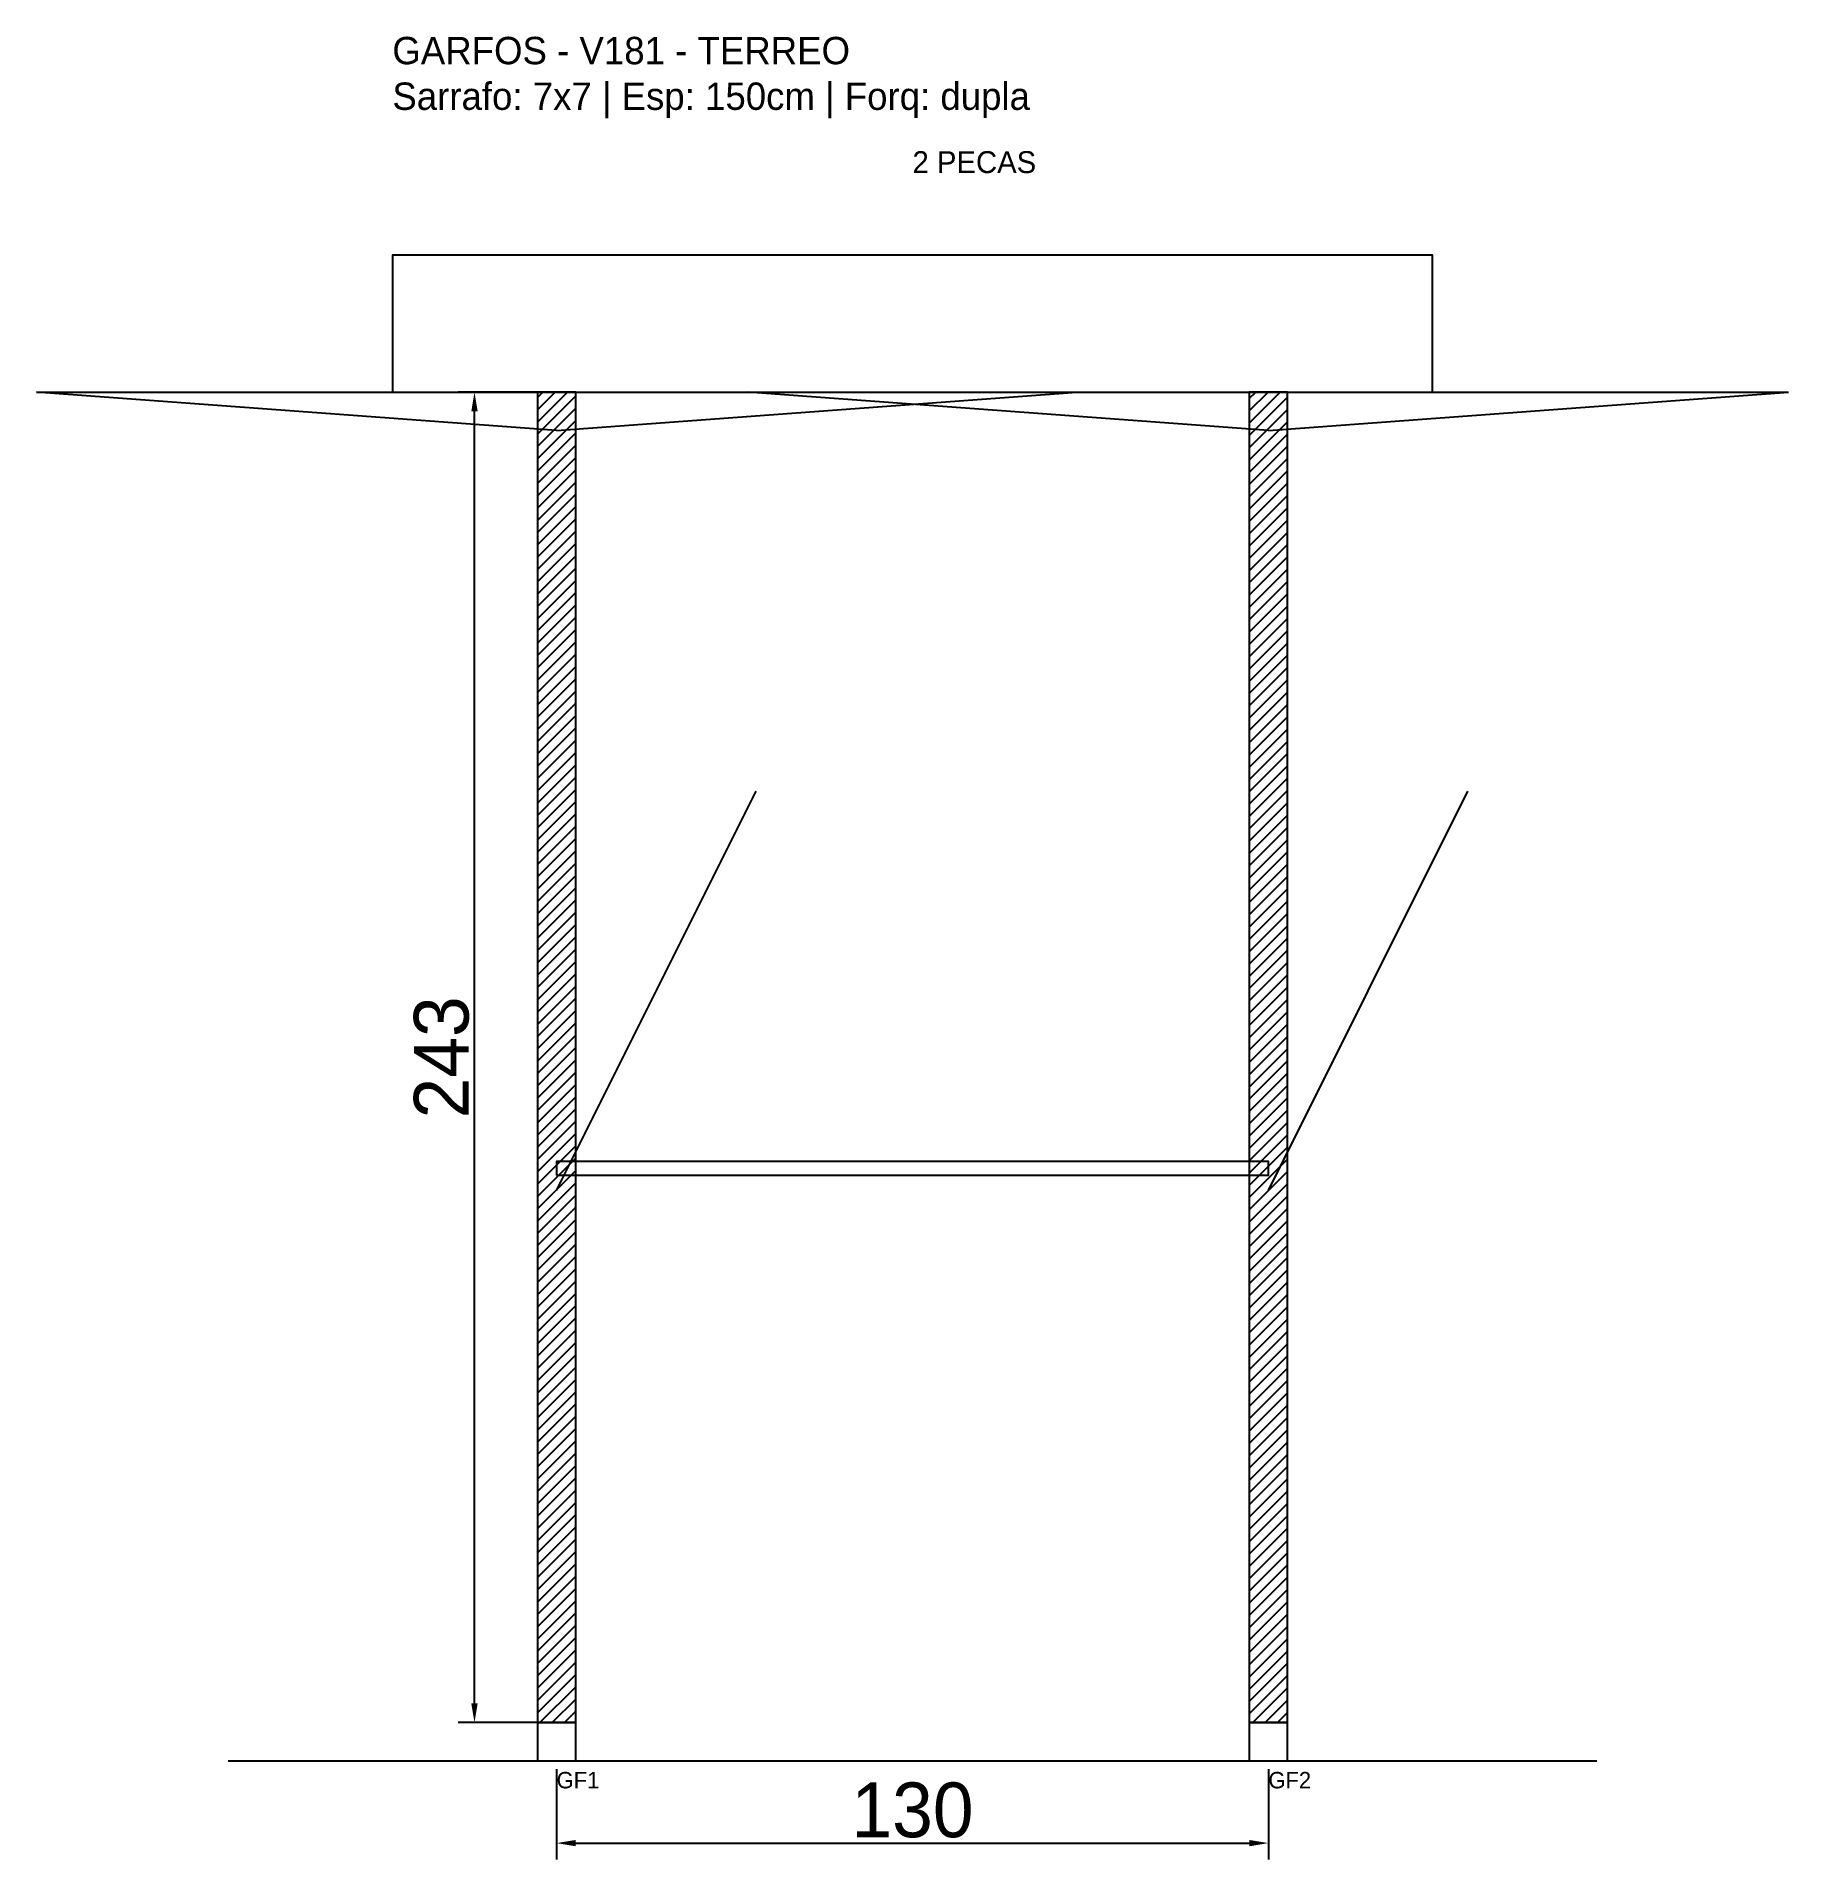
# Model space of a CAD drawing. Header units: metres. Extents: x -65 to 255, y -25 to 308.
import ezdxf

# ---------------------------------------------------------------- set-up
doc = ezdxf.new("R2010")
doc.units = ezdxf.units.M
for name, color, linetype in [('BARRA_ANCORAGEM', 1, 'Continuous'), ('COTA', 241, 'Continuous'), ('GARFOS OK', 3, 'Continuous'), ('NOME DA VIGA', 6, 'Continuous'), ('SARR_7x7', 40, 'Continuous'), ('TIRAS REESCORAMENTO', 252, 'Continuous'), ('VIGAS', 3, 'Continuous')]:
    doc.layers.add(name, color=color, linetype=linetype)
doc.dimstyles.new('EZ DXF', dxfattribs={"dimtxt": 10, "dimasz": 3.5, "dimexe": 3, "dimexo": 1.5, "dimgap": 1, "dimtad": 1, "dimdec": 1, "dimdsep": 46, "dimcen": 2.5, "dimazin": 3, "dimtfac": 1, "dimtmove": 0, "dimatfit": 3})

msp = doc.modelspace()

# ---------------------------------------------------------------- hatches: boundary and pattern name
at = {"layer": 'COTA'}
h = msp.add_hatch(dxfattribs=at)
h.set_pattern_fill('ANSI31', scale=0.5)
h.paths.add_polyline_path([(26.5, 0), (33.5, 0), (33.5, 243), (26.5, 243)])
h = msp.add_hatch(dxfattribs=at)
h.set_pattern_fill('ANSI31', scale=0.5)
h.paths.add_polyline_path([(156.5, 0), (163.5, 0), (163.5, 243), (156.5, 243)])

# ---------------------------------------------------------------- linework, layer by layer
at = {"layer": 'BARRA_ANCORAGEM'}
for p, q in [((30, 97.2), (66.45, 170.1)), ((160, 97.2), (196.45, 170.1))]:
    msp.add_line(p, q, dxfattribs=at)
at = {"layer": 'GARFOS OK'}
for p, q in [((30, 236), (-65, 243)), ((-65, 243), (125, 243)), ((30, 236), (125, 243)), ((160, 236), (65, 243)), ((65, 243), (255, 243)), ((160, 236), (255, 243))]:
    msp.add_line(p, q, dxfattribs=at)
at = {"layer": 'GARFOS OK', "linetype": 'CONTINUOUS'}
msp.add_line((-30, -7), (220, -7), dxfattribs=at)
at = {"layer": 'GARFOS OK'}
for points in [[(26.5, 0), (33.5, 0), (33.5, 243), (26.5, 243), (26.5, 0)], [(156.5, 0), (163.5, 0), (163.5, 243), (156.5, 243), (156.5, 0)]]:
    msp.add_lwpolyline(points, dxfattribs=at)
at = {"layer": 'SARR_7x7'}
for points in [[(26.5, -7), (33.5, -7), (33.5, 0), (26.5, 0), (26.5, -7)], [(156.5, -7), (163.5, -7), (163.5, 0), (156.5, 0), (156.5, -7)]]:
    msp.add_lwpolyline(points, dxfattribs=at)
at = {"layer": 'TIRAS REESCORAMENTO'}
msp.add_lwpolyline([(30, 100), (160, 100), (160, 102.5), (30, 102.5), (30, 100)], dxfattribs=at)
at = {"layer": 'VIGAS'}
msp.add_lwpolyline([(0, 243), (190, 243), (190, 268), (0, 268), (0, 243)], dxfattribs=at)

# ---------------------------------------------------------------- texts
at = {"layer": 'NOME DA VIGA'}
for s, height, p in [('2 PECAS', 4, (95, 283)), ('GF1', 3, (30, -12)), ('GF2', 3, (160, -12))]:
    msp.add_text(s, height=height, dxfattribs=at).set_placement(p)
at = {"layer": 'NOME DA VIGA', "insert": (0, 293), "char_height": 5, "attachment_point": 7}
msp.add_mtext('GARFOS - V181 - TERREO\\PSarrafo: 7x7 | Esp: 150cm | Forq: dupla', dxfattribs=at)

# ---------------------------------------------------------------- dimensions: what is measured, and where the dimension line sits
at = {"layer": 'COTA'}
msp.add_linear_dim(base=(15, 0), p1=(30, 0), p2=(30, 243), angle=90, dimstyle='EZ DXF', dxfattribs=at).render()
msp.add_linear_dim(base=(30, -22), p1=(30, -7), p2=(160, -7), dimstyle='EZ DXF', dxfattribs=at).render()

doc.saveas('drawing.dxf')
